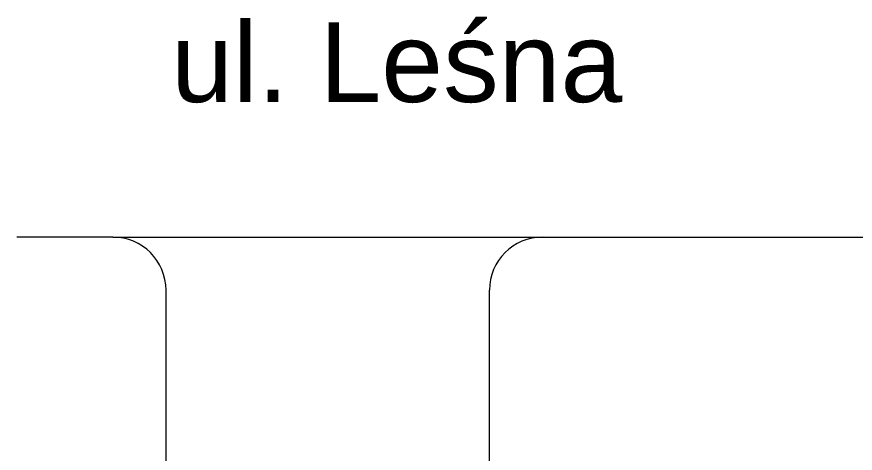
# Model space of a CAD drawing. Header units: millimetres. Extents: x 0 to 241, y -16 to 86.
# Drawn here: x 190.69 to 206.49, y 27.33 to 35.54 of the extents above; entities that cross this region are included whole.
import ezdxf

# ---------------------------------------------------------------- set-up
doc = ezdxf.new("R2010")
doc.units = ezdxf.units.MM
doc.layers.add('Warstwa3', color=7, linetype='Continuous', lineweight=15)
doc.layers.add('Warstwa7', color=7, linetype='Continuous', lineweight=15, true_color=0x27aef1)
doc.styles.get("Standard").update_dxf_attribs({"font": 'arial.ttf'})

msp = doc.modelspace()

# ---------------------------------------------------------------- linework, layer by layer
at = {"layer": 'Warstwa3'}
for p, q in [((192.5, 31.395), (190.687, 31.395)), ((192.5, 31.395), (200.596, 31.395)), ((200.596, 31.395), (206.956, 31.395)), ((193.5, 30.113), (193.5, 30.395)), ((199.596, 29.895), (199.596, 30.395)), ((193.5, 27.113), (193.5, 30.113)), ((199.596, 26.895), (199.596, 29.895))]:
    msp.add_line(p, q, dxfattribs=at)
for centre, start, end in [((192.5, 30.395), 0, 90), ((200.596, 30.395), 90, 180)]:
    msp.add_arc(centre, 1, start, end, dxfattribs=at)

# ---------------------------------------------------------------- texts
at = {"layer": 'Warstwa7', "insert": (193.596, 35.437), "char_height": 1.5, "attachment_point": 1}
msp.add_mtext_dynamic_manual_height_columns('{\\C7;ul. Leśna }', width=10.62068, gutter_width=12.5, heights=[0], dxfattribs=at)

doc.saveas('drawing.dxf')
